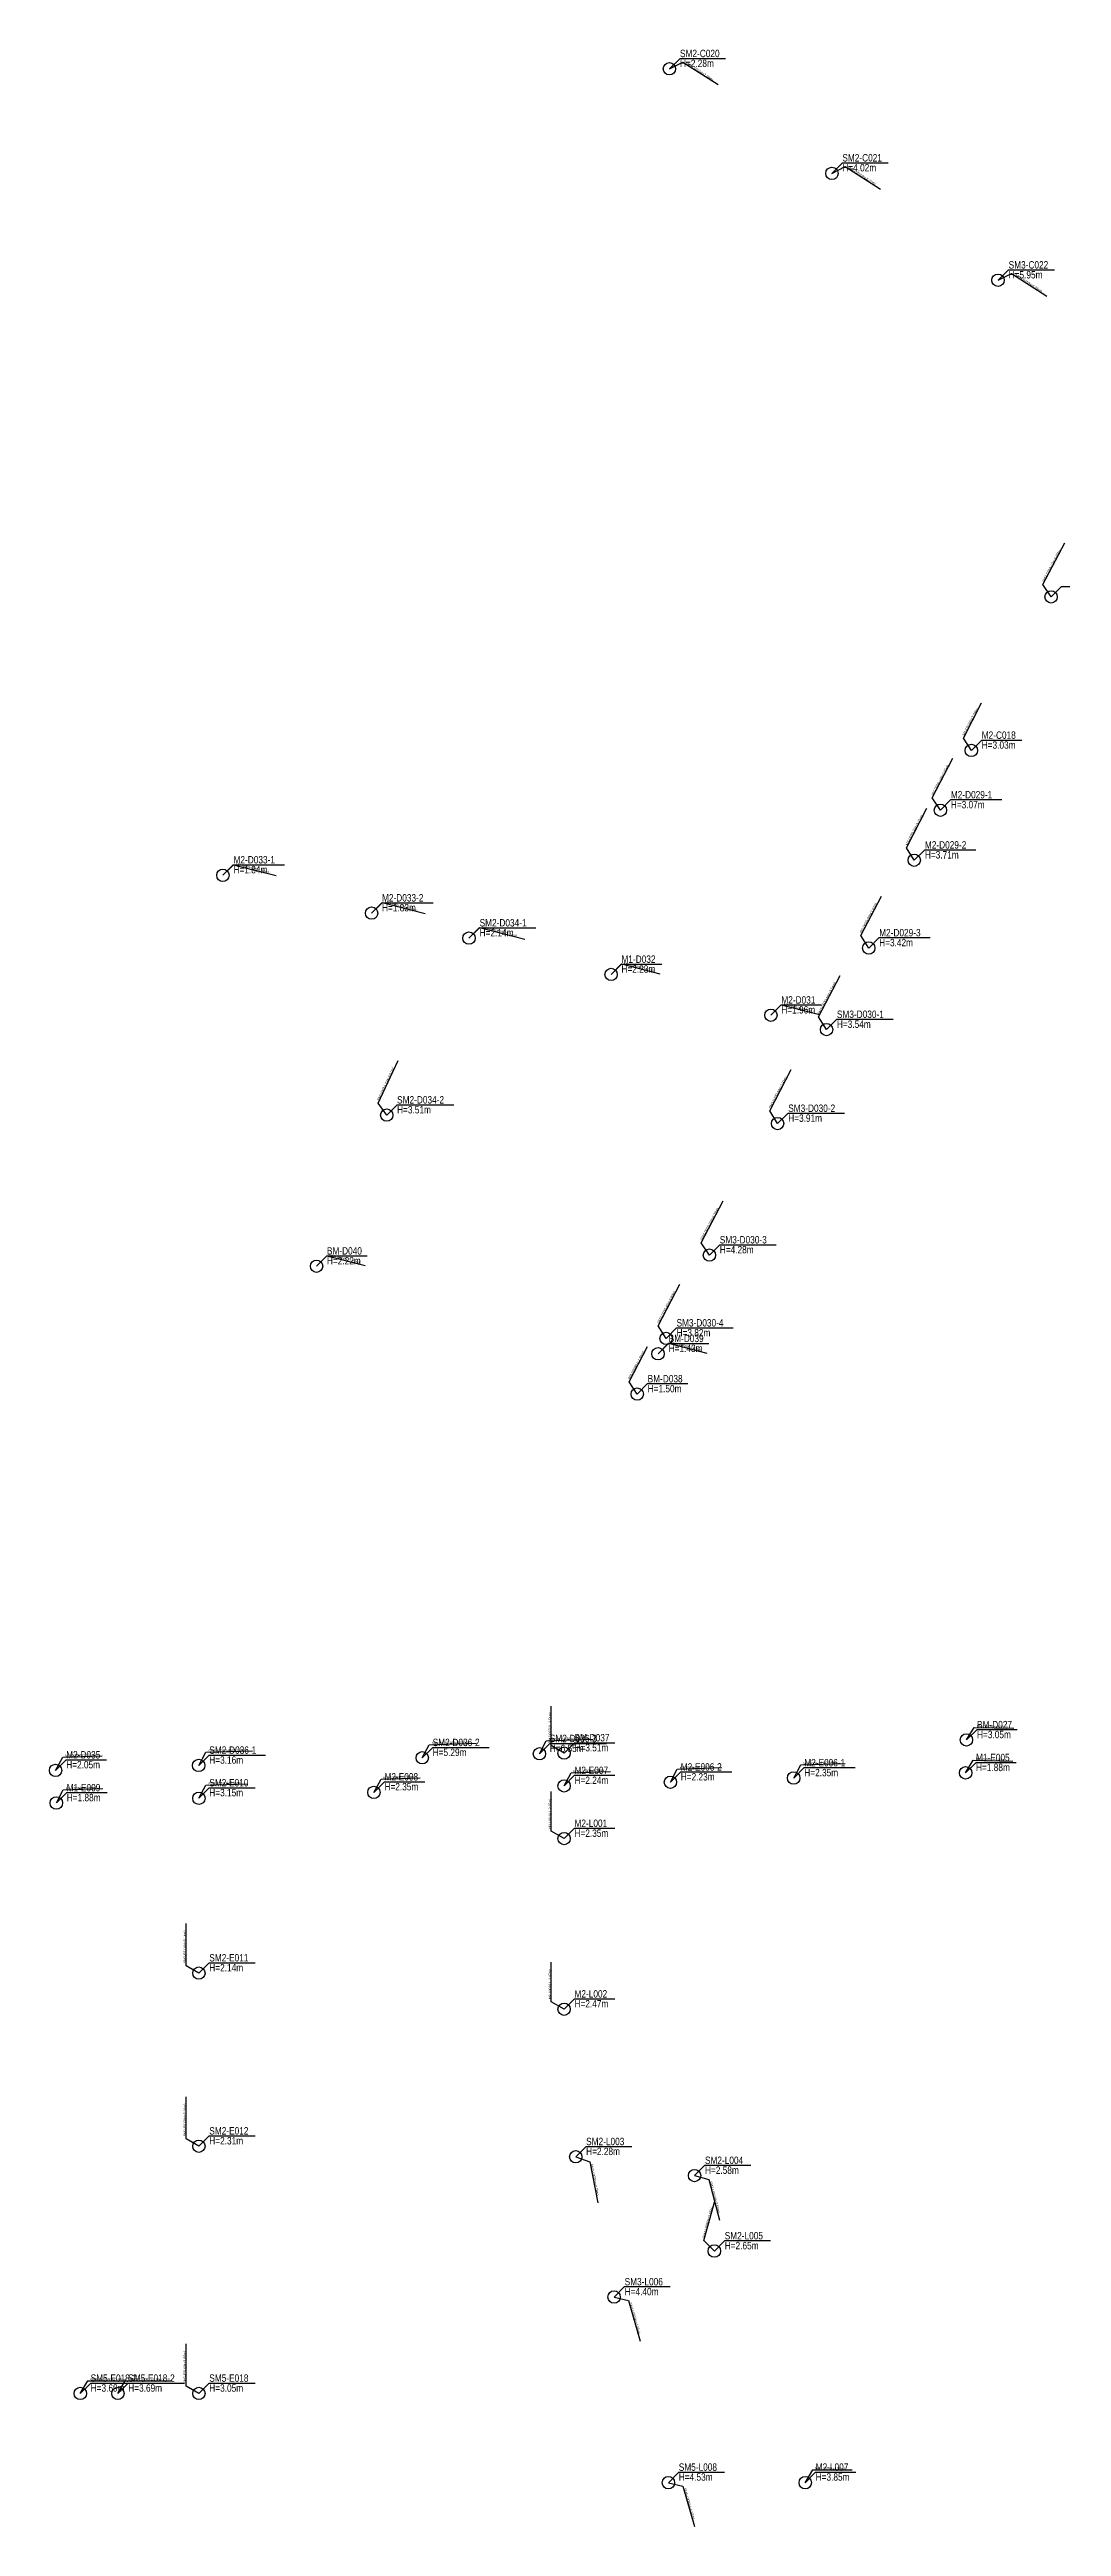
# Model space of a CAD drawing. Header units: millimetres. Extents: x -910 to 2851, y 385 to 4601.
# Drawn here: x 1719 to 2129, y 2539 to 3540 of the extents above; entities that cross this region are included whole.
import ezdxf

# ---------------------------------------------------------------- set-up
doc = ezdxf.new("R2010")
doc.units = ezdxf.units.MM
doc.layers.add('맨홀설명선', color=7, linetype='Continuous')
doc.layers.add('우수맨홀', color=193, linetype='Continuous')
doc.styles.get("Standard").update_dxf_attribs({"font": 'arial.ttf'})

msp = doc.modelspace()

# ---------------------------------------------------------------- linework, layer by layer
at = {"layer": '맨홀설명선', "color": 4}
for points in [[(1970.3, 3532.7), (1974.6, 3536.9), (1993, 3536.9)], [(2036.1, 3490.4), (2040.3, 3494.7), (2058.8, 3494.7)], [(2103.3, 3447.2), (2107.6, 3451.4), (2126.1, 3451.4)], [(2124.8, 3319.1), (2129, 3323.3), (2151.8, 3323.3)], [(2092.5, 3257), (2096.7, 3261.2), (2113, 3261.2)], [(2080, 3232.8), (2084.2, 3237.1), (2104.9, 3237.1)], [(2069.4, 3212.6), (2073.7, 3216.8), (2094.3, 3216.8)], [(1789.6, 3206.5), (1793.9, 3210.8), (1814.5, 3210.8)], [(1849.8, 3191.2), (1854, 3195.4), (1874.7, 3195.4)], [(1889.2, 3181.1), (1893.5, 3185.3), (1916.3, 3185.3)], [(2051, 3177.1), (2055.2, 3181.3), (2075.9, 3181.3)], [(1946.7, 3166.4), (1950.9, 3170.6), (1967.2, 3170.6)], [(2011.4, 3149.9), (2015.6, 3154.1), (2031.9, 3154.1)], [(2033.9, 3144.1), (2038.1, 3148.3), (2060.9, 3148.3)], [(1855.9, 3109.5), (1860.1, 3113.7), (1883, 3113.7)], [(2014.1, 3106.1), (2018.4, 3110.3), (2041.2, 3110.3)], [(1986.5, 3052.9), (1990.7, 3057.1), (2013.5, 3057.1)], [(1827.5, 3048.4), (1831.7, 3052.6), (1848, 3052.6)], [(1965.7, 3013), (1970, 3017.2), (1986.3, 3017.2)], [(1969, 3019.2), (1973.2, 3023.5), (1996.1, 3023.5)], [(1957.3, 2996.7), (1961.5, 3000.9), (1977.8, 3000.9)], [(1917.7, 2851.2), (1921.9, 2855.4), (1944.8, 2855.4)], [(1927.7, 2851.5), (1931.9, 2855.7), (1948.2, 2855.7)], [(2090.5, 2856.8), (2094.8, 2861), (2111.1, 2861)], [(1721.9, 2844.5), (1726.2, 2848.8), (1742.5, 2848.8)], [(1779.8, 2846.5), (1784.1, 2850.7), (1806.9, 2850.7)], [(1870.3, 2849.6), (1874.5, 2853.8), (1897.4, 2853.8)], [(2020.6, 2841.4), (2024.9, 2845.6), (2045.5, 2845.6)], [(2090.2, 2843.5), (2094.4, 2847.7), (2110.7, 2847.7)], [(1722.2, 2831.3), (1726.4, 2835.5), (1742.7, 2835.5)], [(1779.9, 2833.2), (1784.1, 2837.5), (1802.6, 2837.5)], [(1850.7, 2835.6), (1855, 2839.9), (1871.3, 2839.9)], [(1927.7, 2838.2), (1931.9, 2842.5), (1948.2, 2842.5)], [(1970.7, 2839.7), (1974.9, 2843.9), (1995.6, 2843.9)], [(1927.7, 2816.9), (1931.9, 2821.1), (1948.2, 2821.1)], [(1779.9, 2762.5), (1784.1, 2766.7), (1802.6, 2766.7)], [(1927.7, 2747.9), (1931.9, 2752.1), (1948.2, 2752.1)], [(1779.9, 2692.5), (1784.1, 2696.7), (1802.6, 2696.7)], [(1932.4, 2688.2), (1936.6, 2692.4), (1955.1, 2692.4)], [(1980.5, 2680.6), (1984.7, 2684.8), (2003.2, 2684.8)], [(1988.5, 2650.1), (1992.7, 2654.3), (2011.2, 2654.3)], [(1947.9, 2631.5), (1952.2, 2635.7), (1970.6, 2635.7)], [(1731.9, 2592.5), (1736.1, 2596.7), (1759, 2596.7)], [(1747.1, 2592.5), (1751.3, 2596.7), (1774.1, 2596.7)], [(1779.9, 2592.5), (1784.1, 2596.7), (1802.6, 2596.7)], [(1969.9, 2556.4), (1974.1, 2560.7), (1992.6, 2560.7)], [(2025.3, 2556.4), (2029.5, 2560.7), (2045.8, 2560.7)]]:
    msp.add_lwpolyline(points, dxfattribs=at)
at = {"layer": '우수맨홀'}
for p, q in [((1970.3, 3532.7), (1975.7, 3535.4)), ((1975.7, 3535.4), (1990, 3526.3)), ((2036.1, 3490.4), (2041.4, 3493.2)), ((2041.4, 3493.2), (2055.7, 3484)), ((2103.3, 3447.2), (2108.7, 3449.9)), ((2108.7, 3449.9), (2123, 3440.7)), ((2121.5, 3324.1), (2130.3, 3341)), ((2124.8, 3319.1), (2121.5, 3324.1)), ((2089.3, 3262), (2096.6, 3276.2)), ((2092.5, 3257), (2089.3, 3262)), ((2076.7, 3237.9), (2085, 3253.9)), ((2080, 3232.8), (2076.7, 3237.9)), ((2066.2, 3217.6), (2074.5, 3233.6)), ((2069.4, 3212.6), (2066.2, 3217.6)), ((1789.6, 3206.5), (1793.8, 3210.8)), ((1793.8, 3210.8), (1811.2, 3206.4)), ((2047.8, 3182.1), (2056.1, 3198.1)), ((1849.8, 3191.2), (1854, 3195.5)), ((1854, 3195.5), (1871.4, 3191)), ((1889.2, 3181.1), (1893.4, 3185.4)), ((1893.4, 3185.4), (1911.8, 3180.7)), ((2051, 3177.1), (2047.8, 3182.1)), ((1946.7, 3166.4), (1950.9, 3170.7)), ((1950.9, 3170.7), (1966.4, 3166.7)), ((2030.6, 3149.2), (2039.4, 3166)), ((2011.4, 3149.9), (2015.6, 3154.1)), ((2015.6, 3154.1), (2031.1, 3150.2)), ((2033.9, 3144.1), (2030.6, 3149.2)), ((1852.5, 3114.4), (1860.5, 3131.6)), ((2010.9, 3111.2), (2019.6, 3128)), ((1855.9, 3109.5), (1852.5, 3114.4)), ((2014.1, 3106.1), (2010.9, 3111.2)), ((1983.2, 3057.9), (1992, 3074.8)), ((1986.5, 3052.9), (1983.2, 3057.9)), ((1827.5, 3048.4), (1831.7, 3052.6)), ((1831.7, 3052.6), (1847.2, 3048.7)), ((1965.7, 3024.3), (1974.5, 3041.1)), ((1954, 3001.7), (1961.4, 3015.9)), ((1969, 3019.2), (1965.7, 3024.3)), ((1965.7, 3013), (1969.9, 3017.3)), ((1969.9, 3017.3), (1985.4, 3013.3)), ((1957.3, 2996.7), (1954, 3001.7)), ((1922.5, 2854.5), (1922.5, 2870.5)), ((1873.1, 2854.8), (1892.1, 2855.5)), ((1917.7, 2851.2), (1920.5, 2856.5)), ((1920.5, 2856.5), (1939.5, 2857.1)), ((2090.5, 2856.8), (2093.7, 2861.9)), ((2093.7, 2861.9), (2109.7, 2861.5)), ((1721.9, 2844.5), (1724.8, 2849.8)), ((1724.8, 2849.8), (1740.7, 2850.4)), ((1779.8, 2846.5), (1782.7, 2851.8)), ((1782.7, 2851.8), (1801.6, 2852.4)), ((1870.3, 2849.6), (1873.1, 2854.8)), ((1927.7, 2851.5), (1922.5, 2854.5)), ((1973.5, 2845), (1991.5, 2845.6)), ((2020.6, 2841.4), (2023.5, 2846.7)), ((2023.5, 2846.7), (2041.4, 2847.3)), ((2090.2, 2843.5), (2093.3, 2848.6)), ((2093.3, 2848.6), (2109.3, 2848.2)), ((1722.2, 2831.3), (1725, 2836.6)), ((1725, 2836.6), (1741, 2837.1)), ((1779.9, 2833.2), (1782.7, 2838.5)), ((1782.7, 2838.5), (1799.7, 2839.1)), ((1850.7, 2835.6), (1853.6, 2840.9)), ((1853.6, 2840.9), (1869.5, 2841.5)), ((1922.5, 2819.9), (1922.5, 2835.9)), ((1927.7, 2838.2), (1930.5, 2843.5)), ((1930.5, 2843.5), (1946.5, 2844.1)), ((1970.7, 2839.7), (1973.5, 2845)), ((1927.7, 2816.9), (1922.5, 2819.9)), ((1774.7, 2765.5), (1774.7, 2782.5)), ((1779.9, 2762.5), (1774.7, 2765.5)), ((1922.5, 2750.9), (1922.5, 2766.9)), ((1927.7, 2747.9), (1922.5, 2750.9)), ((1774.7, 2695.5), (1774.7, 2712.5)), ((1779.9, 2692.5), (1774.7, 2695.5)), ((1932.4, 2688.2), (1938.1, 2686.2)), ((1938.1, 2686.2), (1941.4, 2669.6)), ((1980.5, 2680.6), (1986.3, 2679)), ((1986.3, 2679), (1990.6, 2662.6)), ((1984.3, 2654.4), (1988.8, 2670.8)), ((1988.5, 2650.1), (1984.3, 2654.4)), ((1947.9, 2631.5), (1953.8, 2630.1)), ((1953.8, 2630.1), (1958.5, 2613.7)), ((1774.7, 2595.5), (1774.7, 2612.5)), ((1731.9, 2592.5), (1734.9, 2597.6)), ((1734.9, 2597.6), (1753.9, 2597.6)), ((1747.1, 2592.5), (1750.1, 2597.6)), ((1750.1, 2597.6), (1769.1, 2597.6)), ((1779.9, 2592.5), (1774.7, 2595.5)), ((1969.9, 2556.4), (1975.7, 2555)), ((1975.7, 2555), (1980.5, 2538.7)), ((2025.3, 2556.4), (2028.3, 2561.6)), ((2028.3, 2561.6), (2044.3, 2561.6))]:
    msp.add_line(p, q, dxfattribs=at)
for centre in [(1970.3, 3532.7), (2036.1, 3490.4), (2103.3, 3447.2), (2124.8, 3319.1), (2092.5, 3257), (2080, 3232.8), (1789.6, 3206.5), (2069.4, 3212.6), (1849.8, 3191.2), (1889.2, 3181.1), (2051, 3177.1), (1946.7, 3166.4), (2011.4, 3149.9), (2033.9, 3144.1), (1855.9, 3109.5), (2014.1, 3106.1), (1827.5, 3048.4), (1986.5, 3052.9), (1965.7, 3013), (1969, 3019.2), (1957.3, 2996.7), (2090.5, 2856.8), (1721.9, 2844.5), (1779.8, 2846.5), (1870.3, 2849.6), (1917.7, 2851.2), (1927.7, 2851.5), (2090.2, 2843.5), (1779.9, 2833.2), (1850.7, 2835.6), (1927.7, 2838.2), (1970.7, 2839.7), (2020.6, 2841.4), (1722.2, 2831.3), (1927.7, 2816.9), (1779.9, 2762.5), (1927.7, 2747.9), (1779.9, 2692.5), (1932.4, 2688.2), (1980.5, 2680.6), (1988.5, 2650.1), (1947.9, 2631.5), (1731.9, 2592.5), (1747.1, 2592.5), (1779.9, 2592.5), (1969.9, 2556.4), (2025.3, 2556.4)]:
    msp.add_circle(centre, 2.5, dxfattribs=at)

# ---------------------------------------------------------------- texts
at = {"layer": '맨홀설명선', "color": 4, "width": 0.8}
for s, p in [('SM2-C020', (1974.6, 3537.4)), ('H=2.28m', (1974.6, 3533.4)), ('SM2-C021', (2040.3, 3495.2)), ('H=4.02m', (2040.3, 3491.2)), ('SM3-C022', (2107.6, 3451.9)), ('H=5.95m', (2107.6, 3447.9)), ('M2-C018', (2096.7, 3261.7)), ('H=3.03m', (2096.7, 3257.7)), ('M2-D029-1', (2084.2, 3237.6)), ('H=3.07m', (2084.2, 3233.6)), ('M2-D029-2', (2073.7, 3217.3)), ('H=3.71m', (2073.7, 3213.3)), ('M2-D033-1', (1793.9, 3211.3)), ('H=1.84m', (1793.9, 3207.3)), ('M2-D033-2', (1854, 3195.9)), ('H=1.83m', (1854, 3191.9)), ('SM2-D034-1', (1893.5, 3185.8)), ('H=2.14m', (1893.5, 3181.8)), ('M2-D029-3', (2055.2, 3181.8)), ('H=3.42m', (2055.2, 3177.8)), ('M1-D032', (1950.9, 3171.1)), ('H=2.23m', (1950.9, 3167.1)), ('M2-D031', (2015.6, 3154.6)), ('H=1.96m', (2015.6, 3150.6)), ('SM3-D030-1', (2038.1, 3148.8)), ('H=3.54m', (2038.1, 3144.8)), ('SM2-D034-2', (1860.1, 3114.2)), ('H=3.51m', (1860.1, 3110.2)), ('SM3-D030-2', (2018.4, 3110.8)), ('H=3.91m', (2018.4, 3106.8)), ('BM-D040', (1831.7, 3053.1)), ('SM3-D030-3', (1990.7, 3057.6)), ('H=4.28m', (1990.7, 3053.6)), ('H=2.22m', (1831.7, 3049.1)), ('SM3-D030-4', (1973.2, 3024)), ('BM-D039', (1970, 3017.7)), ('H=1.43m', (1970, 3013.7)), ('H=3.82m', (1973.2, 3020)), ('BM-D038', (1961.5, 3001.4)), ('H=1.50m', (1961.5, 2997.4)), ('SM2-D036-2', (1874.5, 2854.3)), ('SM2-D036-3', (1921.9, 2855.9)), ('BM-D037', (1931.9, 2856.2)), ('H=3.51m', (1931.9, 2852.2)), ('BM-D027', (2094.8, 2861.5)), ('H=3.05m', (2094.8, 2857.5)), ('M2-D035', (1726.2, 2849.3)), ('H=2.05m', (1726.2, 2845.3)), ('SM2-D036-1', (1784.1, 2851.2)), ('H=3.16m', (1784.1, 2847.2)), ('H=5.29m', (1874.5, 2850.3)), ('H=6.55m', (1921.9, 2851.9)), ('M2-E007', (1931.9, 2843)), ('M2-E006-2', (1974.9, 2844.4)), ('M2-E006-1', (2024.9, 2846.1)), ('H=2.35m', (2024.9, 2842.1)), ('M1-E005', (2094.4, 2848.2)), ('H=1.88m', (2094.4, 2844.2)), ('M1-E009', (1726.4, 2836)), ('H=1.88m', (1726.4, 2832)), ('SM2-E010', (1784.1, 2838)), ('H=3.15m', (1784.1, 2834)), ('M2-E008', (1855, 2840.4)), ('H=2.35m', (1855, 2836.4)), ('H=2.24m', (1931.9, 2839)), ('H=2.23m', (1974.9, 2840.4)), ('M2-L001', (1931.9, 2821.6)), ('H=2.35m', (1931.9, 2817.6)), ('SM2-E011', (1784.1, 2767.2)), ('H=2.14m', (1784.1, 2763.2)), ('M2-L002', (1931.9, 2752.6)), ('H=2.47m', (1931.9, 2748.6)), ('SM2-E012', (1784.1, 2697.2)), ('H=2.31m', (1784.1, 2693.2)), ('SM2-L003', (1936.6, 2692.9)), ('H=2.28m', (1936.6, 2688.9)), ('SM2-L004', (1984.7, 2685.3)), ('H=2.58m', (1984.7, 2681.3)), ('SM2-L005', (1992.7, 2654.8)), ('H=2.65m', (1992.7, 2650.8)), ('SM3-L006', (1952.2, 2636.2)), ('H=4.40m', (1952.2, 2632.2)), ('SM5-E018-2', (1736.1, 2597.2)), ('H=3.69m', (1736.1, 2593.2)), ('SM5-E018-2', (1751.3, 2597.2)), ('H=3.69m', (1751.3, 2593.2)), ('SM5-E018', (1784.1, 2597.2)), ('H=3.05m', (1784.1, 2593.2)), ('SM5-L008', (1974.1, 2561.2)), ('H=4.53m', (1974.1, 2557.2)), ('M2-L007', (2029.5, 2561.2)), ('H=3.85m', (2029.5, 2557.2))]:
    msp.add_text(s, height=3, dxfattribs=at).set_placement(p)
at = {"layer": '우수맨홀'}
for s, rotation, p in [('SM2-C020(H=2.28m)', 327.2671, (1976.5, 3534.9)), ('SM2-C021(H=4.02m)', 327.2671, (2042.2, 3492.7)), ('SM3-C022(H=5.95m)', 327.2671, (2109.5, 3449.4)), ('SM2-C019-1(H=3.45m)', 62.5459, (2122, 3325)), ('M2-C018(H=3.03m)', 62.5459, (2089.7, 3262.9)), ('M2-D029-1(H=3.07m)', 62.5459, (2077.2, 3238.8)), ('M2-D029-2(H=3.71m)', 62.5459, (2066.7, 3218.5)), ('M2-D033-1(H=1.84m)', 345.6593, (1794.8, 3210.6)), ('M2-D033-2(H=1.83m)', 345.6593, (1855, 3195.2)), ('SM2-D034-1(H=2.14m)', 345.6593, (1894.4, 3185.1)), ('M2-D029-3(H=3.42m)', 62.5459, (2048.2, 3183)), ('M1-D032(H=2.23m)', 345.6593, (1951.8, 3170.4)), ('SM3-D030-1(H=3.54m)', 62.5459, (2031.1, 3150.1)), ('M2-D031(H=1.96m)', 345.6593, (2016.5, 3153.9)), ('SM2-D034-2(H=3.51m)', 65.0509, (1852.9, 3115.3)), ('SM3-D030-2(H=3.91m)', 62.5459, (2011.3, 3112)), ('SM3-D030-3(H=4.28m)', 62.5459, (1983.7, 3058.8)), ('BM-D040(H=2.22m)', 345.6593, (1832.6, 3052.4)), ('SM3-D030-4(H=3.82m)', 62.5459, (1966.2, 3025.2)), ('BM-D039(H=1.43m)', 345.6593, (1970.9, 3017)), ('BM-D038(H=1.50m)', 62.5459, (1954.5, 3002.6)), ('BM-D037(H=3.51m)', 90, (1922.5, 2855.5)), ('SM2-D036-2(H=5.29m)', 1.9415, (1874.1, 2854.9)), ('SM2-D036-3(H=6.55m)', 1.9415, (1921.5, 2856.5)), ('BM-D027(H=3.05m)', 358.5443, (2094.7, 2861.8)), ('M2-D035(H=2.05m)', 1.9415, (1725.8, 2849.9)), ('SM2-D036-1(H=3.16m)', 1.9415, (1783.7, 2851.8)), ('M2-E006-2(H=2.23m)', 1.9415, (1974.5, 2845)), ('M2-E006-1(H=2.35m)', 1.9415, (2024.5, 2846.7)), ('M1-E005(H=1.88m)', 358.5443, (2094.3, 2848.6)), ('M1-E009(H=1.88m)', 1.9415, (1726, 2836.6)), ('SM2-E010(H=3.15m)', 1.9415, (1783.7, 2838.6)), ('M2-E008(H=2.35m)', 1.9415, (1854.6, 2841)), ('M2-E007(H=2.24m)', 1.9415, (1931.5, 2843.6)), ('M2-L001(H=2.35m)', 90, (1922.5, 2820.9)), ('SM2-E011(H=2.14m)', 90, (1774.7, 2766.5)), ('M2-L002(H=2.47m)', 90, (1922.5, 2751.9)), ('SM2-E012(H=2.31m)', 90, (1774.7, 2696.5)), ('SM2-L003(H=2.28m)', 281.1598, (1938.3, 2685.3)), ('SM2-L004(H=2.58m)', 284.7145, (1986.5, 2678.1)), ('SM2-L005(H=2.65m)', 74.6032, (1984.6, 2655.3)), ('SM3-L006(H=4.40m)', 286.2939, (1954, 2629.1)), ('SM5-E018(H=3.05m)', 90, (1774.7, 2596.5)), ('SM5-L008(H=4.53m)', 286.2939, (1976, 2554.1))]:
    msp.add_text(s, height=1, rotation=rotation, dxfattribs=at).set_placement(p)
for s, p in [('SM5-E018-1(H=3.99m)', (1735.9, 2597.6)), ('SM5-E018-2(H=3.69m)', (1751.1, 2597.6)), ('M2-L007(H=3.85m)', (2029.3, 2561.6))]:
    msp.add_text(s, height=1, dxfattribs=at).set_placement(p)

doc.saveas('drawing.dxf')
